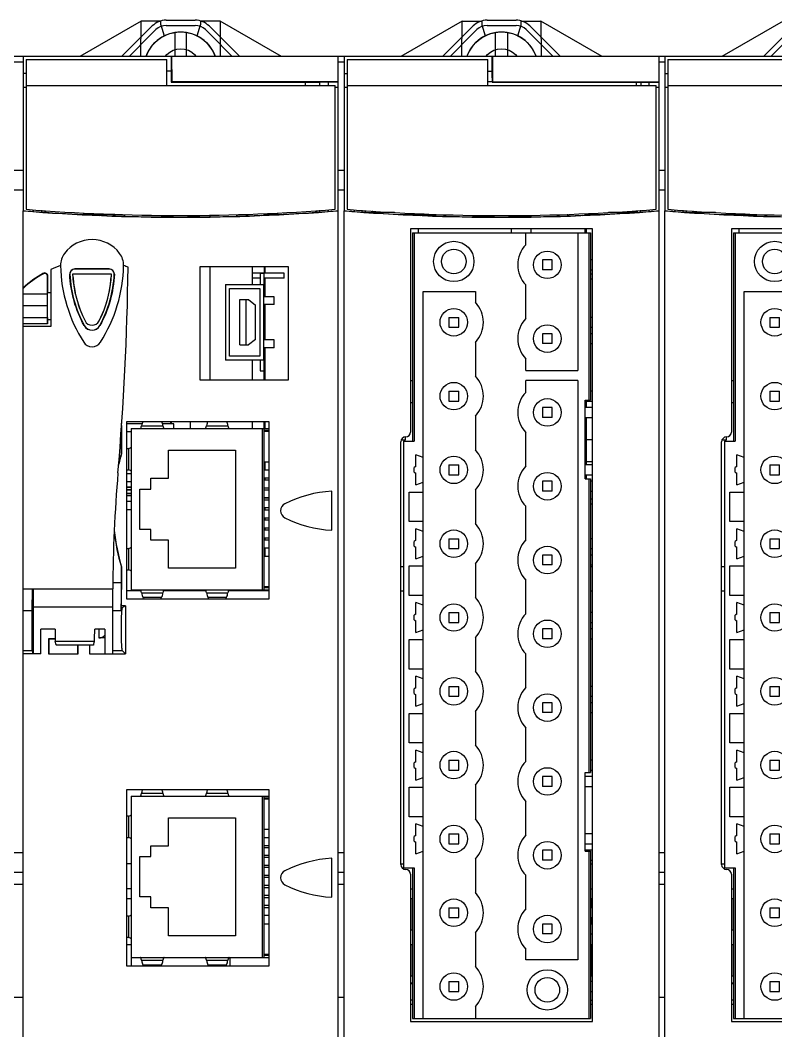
# Model space of a CAD drawing. Header units: inches. Extents: x -8 to 28.4, y -30 to 31.2.
# Drawn here: x 2.98 to 6.002, y 0.028 to 4.071 of the extents above; entities that cross this region are included whole.
import ezdxf

# ---------------------------------------------------------------- set-up
doc = ezdxf.new("R2010")
doc.units = ezdxf.units.IN
doc.header["$MEASUREMENT"] = 0
doc.set_wipeout_variables(frame=1)
doc.layers.add('PSYMS', color=7, linetype='Continuous')

# ---------------------------------------------------------------- blocks, each defined once
blk = doc.blocks.new('BMXXBP1200')
at = {"color": 7, "linetype": 'Continuous'}
for p, q in [((3.5898, 3.937), (3.7124, 4.0596)), ((3.5984, 3.9161), (3.7271, 4.0449)), ((3.768, 4.0827), (3.8839, 4.0827)), ((3.768, 4.0618), (3.8839, 4.0618)), ((3.9248, 4.0449), (4.0536, 3.9161)), ((3.9396, 4.0596), (4.0622, 3.937)), ((4.8732, 3.937), (4.9958, 4.0596)), ((4.8819, 3.9161), (5.0106, 4.0449)), ((5.0515, 4.0827), (5.1674, 4.0827)), ((5.0515, 4.0618), (5.1674, 4.0618)), ((5.2083, 4.0449), (5.337, 3.9161)), ((5.2231, 4.0596), (5.3457, 3.937)), ((6.1567, 3.937), (6.2793, 4.0596)), ((6.1653, 3.9161), (6.2941, 4.0449)), ((3.5898, 3.937), (2.7787, 3.937)), ((3.5984, 3.9161), (3.5898, 3.937)), ((4.0622, 3.937), (4.0536, 3.9161)), ((4.8732, 3.937), (4.0622, 3.937)), ((4.8819, 3.9161), (4.8732, 3.937)), ((5.3457, 3.937), (5.337, 3.9161)), ((6.1567, 3.937), (5.3457, 3.937)), ((6.1653, 3.9161), (6.1567, 3.937)), ((2.7701, 3.9161), (3.5984, 3.9161)), ((4.0536, 3.9161), (4.8819, 3.9161)), ((5.337, 3.9161), (6.1653, 3.9161)), ((1.1161, 3.4823), (18.6584, 3.4823)), ((2.878, 3.4035), (3.8465, 3.4035)), ((3.8465, 3.4035), (4.1614, 3.4035)), ((3.8465, 1.8669), (3.8465, 3.4035)), ((4.1614, 3.4035), (5.1299, 3.4035)), ((4.1614, 3.4035), (4.1614, 1.8669)), ((5.1299, 3.4035), (5.4449, 3.4035)), ((5.1299, 1.8669), (5.1299, 3.4035)), ((5.4449, 3.4035), (6.4134, 3.4035)), ((5.4449, 3.4035), (5.4449, 1.8669)), ((3.9441, 3.2125), (4.0819, 3.1755)), ((5.2276, 3.2125), (5.3654, 3.1755)), ((3.8995, 2.0852), (3.8995, 3.1782)), ((5.183, 2.0852), (5.183, 3.1782)), ((3.9645, 3.1488), (4.0432, 3.1488)), ((3.9645, 2.1146), (3.9645, 3.1488)), ((4.0432, 3.1488), (4.0432, 2.1146)), ((4.1082, 3.1413), (4.1082, 2.1221)), ((5.2479, 3.1488), (5.3267, 3.1488)), ((5.2479, 2.1146), (5.2479, 3.1488)), ((5.3267, 3.1488), (5.3267, 2.1146)), ((5.3916, 3.1413), (5.3916, 2.1221)), ((4.0432, 2.1146), (3.9645, 2.1146)), ((5.3267, 2.1146), (5.2479, 2.1146)), ((4.0819, 2.0879), (3.9441, 2.0509)), ((5.3654, 2.0879), (5.2276, 2.0509)), ((4.1614, 1.8669), (3.8465, 1.8669)), ((5.4449, 1.8669), (5.1299, 1.8669)), ((18.372, 0.752), (1.1949, 0.752)), ((18.678, 0.6732), (1.1161, 0.6732)), ((2.9913, 0.626), (3.3772, 0.626)), ((4.2748, 0.626), (4.6606, 0.626)), ((5.5583, 0.626), (5.9441, 0.626)), ((3.4165, 0.5866), (3.4165, 0.1772)), ((4.2354, 0.1772), (4.2354, 0.5866)), ((4.7, 0.5866), (4.7, 0.1772)), ((5.5189, 0.1772), (5.5189, 0.5866)), ((5.9835, 0.5866), (5.9835, 0.1772)), ((3.4126, 0.1732), (2.9559, 0.1732)), ((4.6961, 0.1732), (4.2394, 0.1732)), ((5.9795, 0.1732), (5.5228, 0.1732))]:
    blk.add_line(p, q, dxfattribs=at)
for centre, radius in [((3.826, 3.8898), 0.1457), ((5.1094, 3.8898), 0.1457), ((3.826, 3.8898), 0.0787), ((5.1094, 3.8898), 0.0787)]:
    blk.add_circle(centre, radius, dxfattribs=at)
for centre, radius, start, end in [((3.768, 4.0039), 0.0787, 90, 135), ((3.768, 4.0039), 0.0579, 90, 135), ((3.8839, 4.0039), 0.0787, 45, 90), ((3.8839, 4.0039), 0.0579, 45, 90), ((5.0515, 4.0039), 0.0787, 90, 135), ((5.0515, 4.0039), 0.0579, 90, 135), ((5.1674, 4.0039), 0.0787, 45, 90), ((5.1674, 4.0039), 0.0579, 45, 90), ((3.935, 3.1782), 0.0354, 75, 180), ((5.2184, 3.1782), 0.0354, 75, 180), ((4.0728, 3.1413), 0.0354, 0, 75), ((5.3562, 3.1413), 0.0354, 0, 75), ((4.0728, 2.1221), 0.0354, 285, 0), ((5.3562, 2.1221), 0.0354, 285, 0), ((3.935, 2.0852), 0.0354, 180, 285), ((5.2184, 2.0852), 0.0354, 180, 285), ((3.3772, 0.5866), 0.0394, 0, 90), ((4.2748, 0.5866), 0.0394, 90, 180), ((4.6606, 0.5866), 0.0394, 0, 90), ((5.5583, 0.5866), 0.0394, 90, 180), ((5.9441, 0.5866), 0.0394, 0, 90), ((3.4126, 0.1772), 0.00394, 270, 360), ((4.2394, 0.1772), 0.00394, 180, 270), ((4.6961, 0.1772), 0.00394, 270, 360), ((5.5228, 0.1772), 0.00394, 180, 270), ((5.9795, 0.1772), 0.00394, 270, 360)]:
    blk.add_arc(centre, radius, start, end, dxfattribs=at)
blk = doc.blocks.new('BMXP342020H')
at = {"color": 7, "linetype": 'Continuous'}
for p, q in [((0.5512, 4.0853), (0.4724, 4.0853)), ((0.5512, 4.0704), (0.5512, 4.0853)), ((0.7087, 4.0853), (0.7087, 4.0704)), ((0.7874, 4.0853), (0.7087, 4.0853)), ((0.5512, 4.0704), (0.5646, 4.0265)), ((0.6953, 4.0265), (0.7087, 4.0704))]:
    blk.add_line(p, q, dxfattribs=at)
blk.add_wipeout([(0, 3.9435), (1.2598, 3.9435), (1.2598, 0), (0, 0)])
for p, q in [((0.4724, 4.0853), (0.227, 3.9435)), ((0.4712, 3.9435), (0.4724, 4.0853)), ((0.7874, 4.0853), (0.7886, 3.9435)), ((1.0329, 3.9435), (0.7874, 4.0853)), ((0.6063, 4.0401), (0.6063, 3.9435)), ((0.6535, 3.9435), (0.6535, 4.0401)), ((0, 3.9435), (0, 3.327)), ((0.5925, 3.9435), (0, 3.9435)), ((0.0118, 3.9317), (0.0118, 3.3326)), ((0.0118, 3.9317), (0.5748, 3.9317)), ((0.5748, 3.8274), (0.5748, 3.9317)), ((0.5925, 3.9435), (0.5925, 3.8412)), ((0.5931, 3.9435), (0.594, 3.8426)), ((1.2598, 3.9435), (0.5931, 3.9435)), ((1.2598, 3.327), (1.2598, 3.9435)), ((0.5925, 3.8849), (0.5748, 3.8849)), ((0.0118, 3.8757), (0, 3.8757)), ((0.5925, 3.8412), (0.594, 3.8426)), ((0.5925, 3.8412), (1.187, 3.8412)), ((1.2598, 3.8426), (0.594, 3.8426)), ((1.1299, 3.8274), (1.1299, 3.8412)), ((1.187, 3.8274), (1.187, 3.8413)), ((1.2197, 3.8413), (1.187, 3.8413)), ((1.2197, 3.8415), (1.2198, 3.8274)), ((1.2598, 3.8415), (1.2197, 3.8415)), ((0.0118, 3.8274), (1.248, 3.8274)), ((1.248, 3.3326), (1.248, 3.8274)), ((0, 0), (0, 3.3265)), ((0.0397, 3.3238), (0.0402, 3.3243)), ((0.0402, 3.3243), (0.0402, 3.3308)), ((0.0728, 3.3287), (0.0728, 3.3218)), ((0.0864, 3.3278), (0.0864, 3.3209)), ((1.1735, 3.3278), (1.1735, 3.3209)), ((1.187, 3.3218), (1.187, 3.3287)), ((1.2197, 3.3308), (1.2197, 3.3243)), ((1.2197, 3.3243), (1.2201, 3.3238)), ((1.2598, 0), (1.2598, 3.3265)), ((0.3661, 3.3116), (0.2397, 3.3116)), ((0.2461, 3.3113), (0.2461, 3.3109)), ((0.2972, 3.3116), (0.2972, 3.3085)), ((0.3051, 3.3086), (0.3051, 3.3082)), ((0.3661, 3.3132), (0.3661, 3.3063)), ((0.3666, 3.3058), (0.3666, 3.3132)), ((0.405, 3.312), (0.405, 3.3046)), ((0.4055, 3.3051), (0.4055, 3.312)), ((0.6693, 3.3022), (0.6693, 3.3087)), ((0.748, 3.303), (0.748, 3.3087)), ((0.8543, 3.312), (0.8543, 3.3051)), ((0.8548, 3.3046), (0.8548, 3.312)), ((0.8932, 3.3132), (0.8932, 3.3058)), ((0.8932, 3.3058), (0.8937, 3.3063)), ((0.8937, 3.3063), (0.8937, 3.3132)), ((0.9547, 3.3086), (0.9547, 3.3082)), ((0.9646, 3.3086), (0.9646, 3.3155)), ((1.0201, 3.3116), (0.9646, 3.3116)), ((0.9685, 3.3088), (0.9685, 3.3116)), ((1.0138, 3.3113), (1.0138, 3.3109)), ((0.1102, 3.0917), (0.1102, 2.8636)), ((0.3533, 3.0735), (0.1978, 3.0735)), ((0.3445, 3.0931), (0.2067, 3.0931)), ((0.7067, 3.103), (0.7067, 2.6502)), ((1.061, 3.103), (0.7067, 3.103)), ((0.748, 2.6502), (0.748, 3.103)), ((0.9173, 3.0321), (0.9173, 3.103)), ((1.0433, 3.077), (0.9173, 3.077)), ((0.948, 3.0754), (0.948, 3.0321)), ((0.9646, 3.0754), (0.948, 3.0754)), ((0.9646, 3.103), (0.9646, 3.077)), ((0.9646, 2.9829), (0.9646, 3.0754)), ((0.9685, 3.077), (0.9685, 3.103)), ((1.0433, 3.0573), (1.0433, 3.077)), ((1.061, 2.6502), (1.061, 3.103)), ((0.0968, 2.9947), (0.0968, 3.066)), ((0.0984, 2.9987), (0.0984, 3.066)), ((0.948, 3.0573), (0.9173, 3.0573)), ((1.0433, 3.0573), (0.9646, 3.0573)), ((0.9685, 2.9829), (0.9685, 3.0573)), ((0, 2.9947), (0.0975, 2.9947)), ((0.0977, 2.9947), (0.0977, 2.998)), ((0.1102, 2.998), (0.0977, 2.998)), ((0.1102, 2.9987), (0.0984, 2.9987)), ((0.2076, 3.0004), (0.2077, 3)), ((0.3435, 3), (0.3436, 3.0004)), ((0.8091, 3.0321), (0.8091, 2.729)), ((0.8091, 3.0321), (0.9626, 3.0321)), ((0.8248, 2.7447), (0.8248, 3.0164)), ((0.8248, 3.0164), (0.9469, 3.0164)), ((0.9469, 3.0164), (0.9469, 2.7447)), ((0.9626, 2.729), (0.9626, 3.0321)), ((0.9646, 3.0156), (0.9626, 3.0156)), ((0.8661, 2.79), (0.8661, 2.9711)), ((0.8661, 2.9711), (0.9016, 2.9711)), ((0.8917, 2.79), (0.8917, 2.9711)), ((0.9016, 2.9711), (0.9291, 2.9496)), ((1.0039, 2.9829), (0.9626, 2.9829)), ((1.0039, 2.9514), (1.0039, 2.9829)), ((0, 2.9475), (0.0975, 2.9475)), ((0.0968, 2.9002), (0.0968, 2.9475)), ((0.0977, 2.9002), (0.0977, 2.9475)), ((0.9291, 2.8114), (0.9291, 2.9496)), ((1.0039, 2.9514), (0.9626, 2.9514)), ((0.9646, 2.9514), (0.9646, 2.8097)), ((0.9685, 2.8097), (0.9685, 2.9514)), ((0.097, 2.8746), (0, 2.8746)), ((0.1102, 2.8904), (0.0972, 2.8904)), ((0.1102, 2.8636), (0, 2.8636)), ((0.8661, 2.79), (0.9016, 2.79)), ((0.9291, 2.8114), (0.9016, 2.79)), ((1.0039, 2.8097), (0.9626, 2.8097)), ((1.0039, 2.7782), (1.0039, 2.8097)), ((1.0039, 2.7782), (0.9626, 2.7782)), ((0.9646, 2.6502), (0.9646, 2.7782)), ((0.9685, 2.6502), (0.9685, 2.7782)), ((0.9626, 2.729), (0.8091, 2.729)), ((0.9469, 2.7447), (0.8248, 2.7447)), ((0.9173, 2.6502), (0.9173, 2.729)), ((0.948, 2.729), (0.948, 2.6857)), ((0.9646, 2.7455), (0.9626, 2.7455)), ((0.948, 2.6857), (0.9646, 2.6857)), ((0.7067, 2.6502), (1.061, 2.6502)), ((0.393, 2.4678), (0.393, 2.3558)), ((0.3937, 2.3557), (0.3937, 2.4772)), ((0.4134, 2.4829), (0.4134, 1.7742)), ((0.9843, 2.4829), (0.4134, 2.4829)), ((0.4752, 2.4746), (0.4134, 2.4746)), ((0.6024, 2.4746), (0.5574, 2.4746)), ((0.5906, 2.4746), (0.5906, 2.4829)), ((0.5914, 2.4829), (0.5914, 2.4746)), ((0.6024, 2.455), (0.6024, 2.4746)), ((0.6693, 2.455), (0.6693, 2.4829)), ((0.9173, 2.455), (0.9173, 2.4829)), ((0.9646, 1.8101), (0.9646, 2.4829)), ((0.9685, 2.455), (0.9685, 2.4829)), ((0.9843, 1.7742), (0.9843, 2.4829)), ((0.4134, 2.4431), (0.4315, 2.4431)), ((0.4315, 2.455), (0.4315, 1.8101)), ((0.4315, 2.455), (0.9843, 2.455)), ((0.9571, 1.8101), (0.9571, 2.455)), ((0.9843, 2.4471), (0.9646, 2.4471)), ((0.9843, 2.4435), (0.9646, 2.4435)), ((0.9685, 2.4435), (0.9685, 2.4471)), ((0.393, 2.3558), (0.3937, 2.3557)), ((0.5811, 2.2565), (0.5811, 2.3687)), ((0.5811, 2.3687), (0.8488, 2.3687)), ((0.8488, 2.3687), (0.8488, 1.8963)), ((0.9843, 2.3215), (0.9646, 2.3215)), ((0.9685, 2.2884), (0.9685, 2.3215)), ((0.4315, 2.2746), (0.4134, 2.2746)), ((0.9843, 2.2884), (0.9646, 2.2884)), ((0.4134, 2.2431), (0.4315, 2.2431)), ((0.5102, 2.2132), (0.5102, 2.2565)), ((0.5102, 2.2565), (0.5811, 2.2565)), ((0.9843, 2.2569), (0.9646, 2.2569)), ((0.9843, 2.2489), (0.9646, 2.2489)), ((0.9685, 2.2489), (0.9685, 2.2569)), ((0.4134, 2.2211), (0.4315, 2.2211)), ((0.4315, 2.2207), (0.4134, 2.2207)), ((0.4134, 2.2109), (0.4315, 2.2109)), ((0.4315, 2.2093), (0.4134, 2.2093)), ((0.4134, 2.1975), (0.4315, 2.1975)), ((0.4134, 2.1959), (0.4315, 2.1959)), ((0.4315, 2.1861), (0.4134, 2.1861)), ((0.4315, 2.1857), (0.4134, 2.1857)), ((0.4669, 2.0518), (0.4669, 2.2132)), ((0.4669, 2.2132), (0.5102, 2.2132)), ((0.9843, 2.2174), (0.9646, 2.2174)), ((0.9843, 2.2093), (0.9646, 2.2093)), ((1.2343, 2.0489), (1.2343, 2.2044)), ((0.4315, 2.1636), (0.4134, 2.1636)), ((0.9843, 2.1778), (0.9646, 2.1778)), ((0.9843, 2.177), (0.9646, 2.177)), ((0.9843, 2.1691), (0.9646, 2.1691)), ((0.9685, 2.177), (0.9685, 2.1778)), ((0.4134, 2.1321), (0.4315, 2.1321)), ((0.9843, 2.1376), (0.9646, 2.1376)), ((0.9843, 2.129), (0.9646, 2.129)), ((0.9685, 2.129), (0.9685, 2.1376)), ((0.9843, 2.0975), (0.9646, 2.0975)), ((0.9843, 2.0888), (0.9646, 2.0888)), ((0.9685, 2.0888), (0.9685, 2.0975)), ((0.5102, 2.0518), (0.4669, 2.0518)), ((0.5102, 2.0085), (0.5102, 2.0518)), ((0.9843, 2.0573), (0.9646, 2.0573)), ((0.9843, 2.0487), (0.9646, 2.0487)), ((0.9685, 2.0487), (0.9685, 2.0573)), ((0.5811, 2.0085), (0.5102, 2.0085)), ((0.5811, 1.8963), (0.5811, 2.0085)), ((0.9843, 2.0172), (0.9646, 2.0172)), ((0.9843, 2.0085), (0.9646, 2.0085)), ((0.9685, 2.0085), (0.9685, 2.0172)), ((0.9843, 1.977), (0.9646, 1.977)), ((0.9843, 1.9435), (0.9646, 1.9435)), ((0.9685, 1.9435), (0.9685, 1.977)), ((0.393, 1.9014), (0.3937, 1.9015)), ((0.393, 1.9014), (0.393, 1.8386)), ((0.3937, 1.7467), (0.3937, 1.9015)), ((0.8488, 1.8963), (0.5811, 1.8963)), ((0.393, 1.8386), (0.3587, 1.8386)), ((0.393, 1.8386), (0.3913, 1.7272)), ((0.9843, 1.8215), (0.9646, 1.8215)), ((0, 1.8146), (0.0394, 1.8146)), ((0.0364, 1.8146), (0.035, 1.7272)), ((0.0367, 1.8146), (0.0367, 1.6866)), ((0.0394, 1.8146), (0.0394, 1.5538)), ((0.3583, 1.5538), (0.3583, 1.8146)), ((0.4718, 1.8057), (0.4134, 1.8057)), ((0.4315, 1.8101), (0.9843, 1.8101)), ((0.7316, 1.8057), (0.5609, 1.8057)), ((0.9843, 1.8057), (0.8208, 1.8057)), ((0.9843, 1.8179), (0.9646, 1.8179)), ((0.3917, 1.7388), (0.3937, 1.7467)), ((0.4094, 1.7467), (0.3937, 1.7467)), ((0.4094, 1.7467), (0.3973, 1.7388)), ((0.4094, 1.7467), (0.4094, 1.5538)), ((0.4134, 1.7742), (0.9843, 1.7742)), ((0.0394, 1.6866), (0.0352, 1.6866)), ((0.0394, 1.6177), (0.0352, 1.6177)), ((0.0367, 1.6177), (0.0367, 1.5578)), ((0.0709, 1.5538), (0.0709, 1.6522)), ((0.1274, 1.6522), (0.0709, 1.6522)), ((0.3268, 1.6522), (0.286, 1.6522)), ((0.3031, 1.6522), (0.3031, 1.6178)), ((0.3268, 1.6177), (0.3031, 1.6177)), ((0.3268, 1.6522), (0.3268, 1.5538)), ((0.1013, 1.6139), (0.1024, 1.6128)), ((0.1013, 1.6139), (0.1013, 1.5538)), ((0.1278, 1.6139), (0.1013, 1.6139)), ((0.1024, 1.6128), (0.1024, 1.5538)), ((0.1278, 1.6128), (0.1024, 1.6128)), ((0.132, 1.5902), (0.128, 1.6033)), ((0.2853, 1.6033), (0.128, 1.6033)), ((0.1319, 1.5902), (0.1325, 1.5892)), ((0.2809, 1.5892), (0.1325, 1.5892)), ((0.2185, 1.5538), (0.2185, 1.5892)), ((0.2196, 1.5538), (0.2196, 1.5892)), ((0.2657, 1.5892), (0.2657, 1.5538)), ((0.2814, 1.5902), (0.2809, 1.5892)), ((0.2814, 1.5902), (0.2853, 1.6033)), ((0.0709, 1.5538), (0, 1.5538)), ((0.0354, 1.5657), (0.0367, 1.5578)), ((0.0367, 1.5578), (0.0394, 1.5578)), ((0.1013, 1.5538), (0.2196, 1.5538)), ((0.2657, 1.5538), (0.3583, 1.5538)), ((0.3583, 1.5538), (0.4094, 1.5538)), ((0.3973, 1.5657), (0.4094, 1.5538)), ((0.9843, 1.0105), (0.4134, 1.0105)), ((0.4134, 1.0105), (0.4134, 0.3057)), ((0.4315, 0.9845), (0.9843, 0.9845)), ((0.4315, 0.9845), (0.4315, 0.3396)), ((0.9571, 0.3396), (0.9571, 0.9845)), ((0.9646, 0.3396), (0.9646, 0.9845)), ((0.9843, 0.9766), (0.9646, 0.9766)), ((0.9843, 0.9731), (0.9646, 0.9731)), ((0.9843, 0.3057), (0.9843, 1.0105)), ((0.5811, 0.8983), (0.8488, 0.8983)), ((0.5811, 0.7861), (0.5811, 0.8983)), ((0.8488, 0.8983), (0.8488, 0.4258)), ((0.9843, 0.851), (0.9646, 0.851)), ((0.9843, 0.8179), (0.9646, 0.8179)), ((0.5102, 0.7861), (0.5811, 0.7861)), ((0.5102, 0.7427), (0.5102, 0.7861)), ((0.9843, 0.7864), (0.9646, 0.7864)), ((0.9843, 0.7784), (0.9646, 0.7784)), ((0.4669, 0.7427), (0.5102, 0.7427)), ((0.4669, 0.5813), (0.4669, 0.7427)), ((0.9843, 0.7469), (0.9646, 0.7469)), ((0.9843, 0.7388), (0.9646, 0.7388)), ((1.2343, 0.5803), (1.2343, 0.7359)), ((0.4315, 0.7132), (0.4134, 0.7132)), ((0.9843, 0.7073), (0.9646, 0.7073)), ((0.9843, 0.6987), (0.9646, 0.6987)), ((0.9843, 0.6672), (0.9646, 0.6672)), ((0.9843, 0.6585), (0.9646, 0.6585)), ((0.4315, 0.614), (0.4134, 0.614)), ((0.9843, 0.627), (0.9646, 0.627)), ((0.9843, 0.6183), (0.9646, 0.6183)), ((0.4315, 0.5735), (0.4134, 0.5735)), ((0.5102, 0.5813), (0.4669, 0.5813)), ((0.5102, 0.538), (0.5102, 0.5813)), ((0.9843, 0.5868), (0.9646, 0.5868)), ((0.9843, 0.5782), (0.9646, 0.5782)), ((0.5811, 0.538), (0.5102, 0.538)), ((0.5811, 0.4258), (0.5811, 0.538)), ((0.9843, 0.5467), (0.9646, 0.5467)), ((0.9843, 0.538), (0.9646, 0.538)), ((0.9843, 0.5065), (0.9646, 0.5065)), ((0.9843, 0.4731), (0.9646, 0.4731)), ((0.8488, 0.4258), (0.5811, 0.4258)), ((0.4315, 0.3904), (0.4134, 0.3904)), ((0.4315, 0.3396), (0.9843, 0.3396)), ((0.4331, 0.3057), (0.4331, 0.3396)), ((0.8268, 0.3396), (0.8268, 0.3057)), ((0.9843, 0.351), (0.9646, 0.351)), ((0.9843, 0.3475), (0.9646, 0.3475)), ((0.4134, 0.3057), (0.9843, 0.3057))]:
    blk.add_line(p, q, dxfattribs=at)
at = {"color": 9, "linetype": 'Continuous'}
for p, q in [((0.0818, 3.075), (0.081, 3.0764)), ((0.2067, 3.0939), (0.2067, 3.0931)), ((0.3445, 3.0931), (0.3445, 3.0939)), ((0.0984, 3.066), (0.0968, 3.066)), ((0.187, 3.0726), (0.1864, 3.0726)), ((0.3648, 3.0726), (0.3642, 3.0726)), ((0, 2.9002), (0.0968, 2.9002)), ((0.2442, 2.8672), (0.2445, 2.8674)), ((0.307, 2.8672), (0.3066, 2.8674)), ((0.4736, 2.4665), (0.5591, 2.4665)), ((0.7334, 2.4665), (0.819, 2.4665)), ((0.4208, 2.3754), (0.4208, 2.2896)), ((0.4208, 1.9754), (0.4208, 1.8896)), ((0.0394, 1.8146), (0.3583, 1.8146)), ((0.4736, 1.7986), (0.5591, 1.7986)), ((0.4788, 1.7803), (0.5539, 1.7803)), ((0.7334, 1.7986), (0.819, 1.7986)), ((0.7387, 1.7803), (0.8137, 1.7803)), ((0.0394, 1.7424), (0.3583, 1.7424)), ((0.3917, 1.7388), (0.3973, 1.7388)), ((0, 1.7272), (0.035, 1.7272)), ((0.3583, 1.7272), (0.3913, 1.7272)), ((0.132, 1.5902), (0.2814, 1.5902)), ((0.0354, 1.5657), (0, 1.5657)), ((0.3973, 1.5657), (0.3583, 1.5657)), ((0.4736, 0.996), (0.5591, 0.996)), ((0.7334, 0.996), (0.819, 0.996)), ((0.4208, 0.905), (0.4208, 0.8191)), ((0.4208, 0.505), (0.4208, 0.4191)), ((0.4736, 0.3281), (0.5591, 0.3281)), ((0.7334, 0.3281), (0.819, 0.3281)), ((0.4788, 0.3098), (0.5539, 0.3098)), ((0.7387, 0.3098), (0.8137, 0.3098))]:
    blk.add_line(p, q, dxfattribs=at)
at = {"color": 7, "linetype": 'Continuous'}
for points in [[(0.2076, 3.0004), (0.2077, 3.0002), (0.2077, 3)], [(0.3435, 3), (0.3435, 3.0002), (0.3435, 3.0004)]]:
    blk.add_lwpolyline(points, dxfattribs=at)
for centre, radius, start, end in [((0.6299, 3.8943), 0.1476, 19.5103, 160.4897), ((-0.0008, 7.5671), 3.7457, 270.0126, 270.1933), ((1.2607, 7.5659), 3.7445, 269.8067, 269.9874), ((0.6302, 11.0609), 7.7595, 265.3417, 265.63593), ((0.6299, 11.0577), 7.7569, 265.34198, 274.65802), ((0.6299, 10.9849), 7.6772, 265.38196, 274.61804), ((0.6299, 11.0577), 7.7559, 265.63921, 267.16321), ((0.6299, 11.0577), 7.7559, 272.83679, 274.36079), ((0.6297, 11.0609), 7.7595, 274.36404, 274.65827), ((0.6299, 11.0577), 7.7563, 267.16325, 267.59995), ((0.6299, 11.0577), 7.7559, 267.59992, 268.05098), ((0.6299, 11.0576), 7.7563, 268.05452, 268.33864), ((0.6299, 11.0577), 7.7559, 268.34197, 271.65803), ((0.6299, 11.0576), 7.7563, 271.66136, 271.94548), ((0.6299, 11.0577), 7.7559, 271.94901, 272.40008), ((0.6299, 11.0577), 7.7563, 272.40005, 272.83675), ((0.2756, 3.0735), 0.1378, 36.8699, 143.1301), ((0.2283, 3.1089), 0.0787, 143.1301, 181.046), ((0.3228, 3.1089), 0.0787, 358.954, 36.8699), ((0.2681, 2.73), 0.3937, 118.366, 132.91), ((0.2681, 2.73), 0.3921, 118.366, 133.1344), ((0.0866, 3.066), 0.0118, 0, 118.366), ((0.0866, 3.066), 0.0102, 0, 118.366), ((0.2756, 2.7344), 0.3937, 108.6609, 114.8346), ((0.7401, 3.1182), 0.5906, 181.046, 212.5066), ((0.2068, 3.0735), 0.0204, 90.3323, 180.1184), ((0.2068, 3.0735), 0.0204, 180.0943, 182.5901), ((0.2067, 3.0735), 0.0197, 90, 182.5137), ((0.6696, 3.0981), 0.4724, 182.9935, 206.6673), ((0.2754, -9.9833), 13.0774, 89.99896, 90.30082), ((0.2766, -9.6961), 12.7902, 89.69579, 90.00443), ((-0.1184, 3.0981), 0.4724, 333.3327, 357.0065), ((-0.1889, 3.1182), 0.5906, 327.4996, 358.954), ((0.3444, 3.0735), 0.0204, 359.8833, 89.666), ((0.3445, 3.0735), 0.0197, 357.4863, 90), ((0.3443, 3.0735), 0.0204, 357.4099, 359.9057), ((-11.3898, 3.2742), 11.811, 355.16317, 359.15817), ((0.2756, 2.7344), 0.3937, 68.4839, 71.3391), ((0.6551, 3.0931), 0.4685, 182.5137, 208.8033), ((0.2103, 3.0616), 0.0118, 175.3675, 184.0642), ((0.6508, 3.0931), 0.4534, 184.0898, 192.9289), ((0.65, 3.0925), 0.4518, 184.1144, 191.7678), ((-0.1039, 3.0931), 0.4685, 331.1967, 357.4863), ((-0.0991, 3.0926), 0.4521, 348.2343, 355.8832), ((-0.0996, 3.0931), 0.4534, 355.2143, 355.9102), ((0.3408, 3.0616), 0.0118, 355.9358, 4.6288), ((-0.0996, 3.0931), 0.4534, 332.8285, 349.4326), ((0.6508, 3.0931), 0.4534, 198.1872, 200.368), ((0.2756, 2.9002), 0.0315, 206.6673, 333.3327), ((0.2756, 2.8845), 0.0359, 208.8593, 269.9853), ((0.2756, 2.8845), 0.0354, 208.8033, 331.1967), ((0.2756, 2.8845), 0.0359, 270.0147, 331.1407), ((0.2756, 2.8214), 0.0393, 211.4837, 328.6078), ((1.1476, 2.1286), 0.7874, 163.2358, 167.0188), ((1.1476, 2.1286), 0.7881, 163.2432, 166.7293), ((6.2637, 1.7804), 5.9055, 175.16317, 179.66861), ((1.2589, 1.7326), 0.4724, 92.9935, 116.6673), ((1.061, 2.1266), 0.0315, 116.6673, 243.3327), ((1.2589, 2.5206), 0.4724, 243.3327, 267.0065), ((1.1476, 2.1286), 0.7881, 186.2059, 196.7568), ((1.1476, 2.1286), 0.7874, 185.9468, 196.7642), ((9.4361, 1.6522), 9.4014, 179.78821, 180.21153), ((1.2589, 0.2641), 0.4724, 92.9935, 116.6673), ((1.061, 0.6581), 0.0315, 116.6673, 243.3327), ((1.2589, 1.0521), 0.4724, 243.3327, 267.0065)]:
    blk.add_arc(centre, radius, start, end, dxfattribs=at)
for centre, major_axis, ratio, start_param, end_param in [((0.0734, 3.3018), (0, 3.8583), 0.008727, 1.563273, 1.565088), ((1.1864, 3.3018), (0, 3.8583), 0.008727, -1.565088, -1.563273), ((0.0975, 2.9711), (0, 0.0236), 0.008727, -3.141593, 0), ((0.097, 2.9002), (0, 0.0256), 0.008727, -4.712389, -1.570796), ((0.4685, 2.4849), (0, 0.0299), 0.214286, -3.141593, -2.2338), ((0.4833, 2.4308), (0, 0.0579), 0.214286, 0.444074, 0.907793), ((0.5493, 2.4308), (0, 0.0579), 0.214286, -0.907793, -0.443638), ((0.5642, 2.4849), (0, 0.0299), 0.214286, -4.049385, -3.141593), ((0.7283, 2.4849), (0, 0.0299), 0.214286, -3.141593, -2.2338), ((0.7432, 2.4308), (0, 0.0579), 0.214286, 0.444074, 0.907793), ((0.8092, 2.4308), (0, 0.0579), 0.214286, -0.907793, -0.443638), ((0.824, 2.4849), (0, 0.0299), 0.214286, -4.049385, -3.141593), ((0.458, 2.3659), (0.0579, 0), 0.214286, 2.268745, 2.451053), ((0.4016, 2.3803), (0.0299, 0), 0.214286, -0.872847, 0), ((0.458, 2.2991), (0.0579, 0), 0.214286, -2.451721, -2.268745), ((0.4016, 2.2847), (0.0299, 0), 0.214286, 0, 0.872847), ((0.458, 1.9659), (0.0579, 0), 0.214286, 2.268745, 2.451053), ((0.4016, 1.9803), (0.0299, 0), 0.214286, -0.872847, 0), ((0.458, 1.8991), (0.0579, 0), 0.214286, -2.451721, -2.268745), ((0.4016, 1.8847), (0.0299, 0), 0.214286, 0, 0.872847), ((0.4685, 1.7802), (0, 0.0299), 0.214286, -0.907793, 0), ((0.4833, 1.8342), (0, 0.0579), 0.214286, -4.049385, -3.514568), ((0.4982, 2.0115), (0, 0.2483), 0.214286, -3.514568, -3.439743), ((0.5345, 2.0115), (0, 0.2483), 0.214286, -2.843453, -2.768617), ((0.5493, 1.8342), (0, 0.0579), 0.214286, -2.768617, -2.2338), ((0.5642, 1.7802), (0, 0.0299), 0.214286, 0, 0.907793), ((0.7283, 1.7802), (0, 0.0299), 0.214286, -0.907793, 0), ((0.7432, 1.8342), (0, 0.0579), 0.214286, -4.049385, -3.514568), ((0.758, 2.0115), (0, 0.2483), 0.214286, -3.514568, -3.439743), ((0.7943, 2.0115), (0, 0.2483), 0.214286, -2.843453, -2.768617), ((0.8092, 1.8342), (0, 0.0579), 0.214286, -2.768617, -2.2338), ((0.824, 1.7802), (0, 0.0299), 0.214286, 0, 0.907793), ((0.3917, 1.6522), (0, 0.0866), 0.008727, 0.034247, 0.523599), ((0.1325, 1.6522), (0, 0.0984), 0.052408, -4.712389, -4.192424), ((0.2809, 1.6522), (0, 0.0984), 0.052408, -2.090762, -1.570796), ((0.3022, 1.6522), (0, 0.0344), 1, -3.113017, -2.344117), ((0.4685, 1.0144), (0, 0.0299), 0.214286, -3.141593, -2.2338), ((0.4833, 0.9604), (0, 0.0579), 0.214286, 0.520944, 0.907793), ((0.5493, 0.9604), (0, 0.0579), 0.214286, -0.907793, -0.520073), ((0.5642, 1.0144), (0, 0.0299), 0.214286, -4.049385, -3.141593), ((0.7283, 1.0144), (0, 0.0299), 0.214286, -3.141593, -2.2338), ((0.7432, 0.9604), (0, 0.0579), 0.214286, 0.520944, 0.907793), ((0.8092, 0.9604), (0, 0.0579), 0.214286, -0.907793, -0.520073), ((0.824, 1.0144), (0, 0.0299), 0.214286, -4.049385, -3.141593), ((0.458, 0.8955), (0.0579, 0), 0.214286, 2.268745, 2.451053), ((0.4016, 0.9099), (0.0299, 0), 0.214286, -0.872847, 0), ((0.458, 0.8286), (0.0579, 0), 0.214286, -2.451721, -2.268745), ((0.4016, 0.8142), (0.0299, 0), 0.214286, 0, 0.872847), ((0.458, 0.4955), (0.0579, 0), 0.214286, 2.268745, 2.451053), ((0.4016, 0.5099), (0.0299, 0), 0.214286, -0.872847, 0), ((0.458, 0.4286), (0.0579, 0), 0.214286, -2.451721, -2.268745), ((0.4016, 0.4142), (0.0299, 0), 0.214286, 0, 0.872847), ((0.4685, 0.3097), (0, 0.0299), 0.214286, -0.907793, 0), ((0.4833, 0.3637), (0, 0.0579), 0.214286, -4.049385, -3.514568), ((0.5493, 0.3637), (0, 0.0579), 0.214286, -2.768617, -2.2338), ((0.5642, 0.3097), (0, 0.0299), 0.214286, 0, 0.907793), ((0.7283, 0.3097), (0, 0.0299), 0.214286, -0.907793, 0), ((0.7432, 0.3637), (0, 0.0579), 0.214286, -4.049385, -3.514568), ((0.8092, 0.3637), (0, 0.0579), 0.214286, -2.768617, -2.2338), ((0.824, 0.3097), (0, 0.0299), 0.214286, 0, 0.907793), ((0.4982, 0.541), (0, 0.2483), 0.214286, -3.514568, -3.466484), ((0.5345, 0.541), (0, 0.2483), 0.214286, -2.816704, -2.768617), ((0.758, 0.541), (0, 0.2483), 0.214286, -3.514568, -3.466484), ((0.7943, 0.541), (0, 0.2483), 0.214286, -2.816704, -2.768617)]:
    blk.add_ellipse(centre, major_axis=major_axis, ratio=ratio, start_param=start_param, end_param=end_param, dxfattribs=at)
for points, knots in [([(0.2442, 2.8672), (0.2269, 2.8985), (0.1995, 2.9654), (0.188, 3.0368), (0.1864, 3.0726)], [0, 0, 0, 0, 0.500051, 1, 1, 1, 1]), ([(0.3648, 3.0726), (0.3632, 3.0368), (0.3517, 2.9654), (0.3243, 2.8985), (0.307, 2.8672)], [0, 0, 0, 0, 0.499949, 1, 1, 1, 1]), ([(0.3973, 1.5657), (0.397, 1.5659), (0.3967, 1.5667), (0.3963, 1.5683), (0.3959, 1.5707), (0.3955, 1.5738), (0.3952, 1.5776), (0.3947, 1.584), (0.3941, 1.5934), (0.3936, 1.6064), (0.3932, 1.6209), (0.393, 1.6366), (0.3929, 1.6529), (0.393, 1.6692), (0.3932, 1.6848), (0.3936, 1.6993), (0.3942, 1.712), (0.3947, 1.7213), (0.3952, 1.7276), (0.3956, 1.7312), (0.396, 1.7342), (0.3964, 1.7364), (0.3968, 1.7379), (0.3971, 1.7386), (0.3973, 1.7388)], [0, 0, 0, 0, 0.00527, 0.014698, 0.028417, 0.046398, 0.068483, 0.094483, 0.15728, 0.232524, 0.317489, 0.409093, 0.503995, 0.598742, 0.689886, 0.774103, 0.848339, 0.909906, 0.93522, 0.956584, 0.973815, 0.986764, 0.995423, 1, 1, 1, 1]), ([(0.035, 1.7272), (0.035, 1.7246), (0.0348, 1.7112), (0.0348, 1.6978), (0.0347, 1.6869)], [0, 0, 0, 0, 0.193192, 1, 1, 1, 1]), ([(0.0352, 1.6857), (0.0352, 1.6835), (0.0351, 1.6724), (0.035, 1.6612), (0.035, 1.6522)], [0, 0, 0, 0, 0.196733, 1, 1, 1, 1]), ([(0.0354, 1.6935), (0.0354, 1.6935), (0.0354, 1.6933), (0.0353, 1.693), (0.0353, 1.6923), (0.0353, 1.6915), (0.0353, 1.6904), (0.0352, 1.6884), (0.0352, 1.6869), (0.0352, 1.6857)], [0, 0, 0, 0, 0.016539, 0.064959, 0.145074, 0.25652, 0.398789, 0.570877, 1, 1, 1, 1]), ([(0.0356, 1.6869), (0.0356, 1.6878), (0.0356, 1.6892), (0.0355, 1.6908), (0.0355, 1.6918), (0.0355, 1.6925), (0.0355, 1.6931), (0.0354, 1.6933), (0.0354, 1.6935), (0.0354, 1.6935)], [0, 0, 0, 0, 0.430105, 0.602119, 0.744067, 0.85517, 0.935043, 0.98336, 1, 1, 1, 1]), ([(0.0347, 1.6175), (0.0347, 1.6107), (0.0348, 1.601), (0.0349, 1.5888), (0.035, 1.5814), (0.0351, 1.5753), (0.0351, 1.5707), (0.0353, 1.5677), (0.0353, 1.5662), (0.0354, 1.5657)], [0, 0, 0, 0, 0.393206, 0.561096, 0.705449, 0.823472, 0.91296, 0.972155, 1, 1, 1, 1]), ([(0.035, 1.6522), (0.035, 1.649), (0.0351, 1.6378), (0.0351, 1.6266), (0.0352, 1.6186)], [0, 0, 0, 0, 0.288824, 1, 1, 1, 1]), ([(0.0352, 1.6186), (0.0352, 1.6175), (0.0352, 1.616), (0.0353, 1.614), (0.0353, 1.6129), (0.0353, 1.6121), (0.0353, 1.6114), (0.0354, 1.6111), (0.0354, 1.6109), (0.0354, 1.6109)], [0, 0, 0, 0, 0.429123, 0.601211, 0.74348, 0.854926, 0.935041, 0.983461, 1, 1, 1, 1])]:
    blk.add_open_spline(points, degree=3, knots=knots, dxfattribs=at)
blk = doc.blocks.new('BMXDAI1604')
at = {"color": 7, "linetype": 'Continuous'}
for p, q in [((0.4724, 4.0787), (0.5512, 4.0787)), ((0.5512, 4.0787), (0.5512, 4.0638)), ((0.5512, 4.0638), (0.5646, 4.02)), ((0.6953, 4.02), (0.7087, 4.0638)), ((0.7087, 4.0638), (0.7087, 4.0787)), ((0.7087, 4.0787), (0.7874, 4.0787))]:
    blk.add_line(p, q, dxfattribs=at)
blk.add_wipeout([(0, 3.937), (1.2598, 3.937), (1.2598, 0), (0, 0)])
for p, q in [((0.4724, 4.0787), (0.227, 3.937)), ((0.4712, 3.937), (0.4724, 4.0787)), ((0.7874, 4.0787), (0.7886, 3.937)), ((1.0329, 3.937), (0.7874, 4.0787)), ((0.6063, 3.937), (0.6063, 4.0335)), ((0.6535, 4.0335), (0.6535, 3.937)), ((0, 3.937), (0, 3.3204)), ((0.5925, 3.937), (0, 3.937)), ((0.0118, 3.9252), (0.0118, 3.3261)), ((0.0118, 3.9252), (0.5748, 3.9252)), ((0.5748, 3.8209), (0.5748, 3.9252)), ((0.5925, 3.8692), (0.5925, 3.937)), ((0.5931, 3.937), (0.594, 3.8361)), ((1.2598, 3.937), (0.5931, 3.937)), ((1.2598, 3.3204), (1.2598, 3.937)), ((0, 3.8692), (0.0118, 3.8692)), ((0.5748, 3.8783), (0.5925, 3.8783)), ((0.5927, 3.8527), (0.5925, 3.8692)), ((0.5927, 3.8527), (0.5927, 3.8348)), ((0, 3.815), (0.0118, 3.815)), ((0.0118, 3.8209), (1.248, 3.8209)), ((0.5748, 3.8374), (0.5927, 3.8374)), ((0.594, 3.8361), (0.5927, 3.8348)), ((0.5927, 3.8348), (1.2185, 3.8348)), ((0.594, 3.8361), (1.2598, 3.8361)), ((1.1685, 3.8348), (1.1685, 3.8209)), ((1.187, 3.8348), (1.187, 3.8209)), ((1.2185, 3.8349), (1.2185, 3.8209)), ((1.2185, 3.8349), (1.2598, 3.8349)), ((1.248, 3.3261), (1.248, 3.8209)), ((1.248, 3.815), (1.2598, 3.815)), ((0, 0), (0, 3.3199)), ((0.0413, 3.3172), (0.0413, 3.3242)), ((0.0728, 3.3153), (0.0728, 3.3222)), ((0.0864, 3.3144), (0.0864, 3.3213)), ((0.1134, 3.3138), (0.1134, 3.3195)), ((1.1685, 3.321), (1.1685, 3.314)), ((1.1735, 3.3144), (1.1735, 3.3213)), ((1.187, 3.3153), (1.187, 3.3222)), ((1.2185, 3.3242), (1.2185, 3.3178)), ((1.2598, 0), (1.2598, 3.3199)), ((0.2021, 3.3138), (0.1134, 3.3138)), ((0.2261, 3.3056), (0.226, 3.3058)), ((0.2361, 3.3051), (0.3661, 3.3051)), ((0.2972, 3.3023), (0.2972, 3.3051)), ((0.3055, 3.3021), (0.3054, 3.3019)), ((0.3661, 3.2998), (0.3661, 3.3067)), ((0.3661, 3.2998), (0.3666, 3.2993)), ((0.3666, 3.2993), (0.3666, 3.3067)), ((0.405, 3.3054), (0.405, 3.2981)), ((0.4055, 3.2985), (0.405, 3.2981)), ((0.4055, 3.3054), (0.4055, 3.2985)), ((0.6693, 3.2956), (0.6693, 3.3022)), ((0.748, 3.2965), (0.748, 3.3022)), ((0.8543, 3.2985), (0.8543, 3.3054)), ((0.8543, 3.2985), (0.8548, 3.2981)), ((0.8548, 3.2981), (0.8548, 3.3054)), ((0.8932, 3.3067), (0.8932, 3.2993)), ((0.8937, 3.2998), (0.8932, 3.2993)), ((0.8937, 3.3067), (0.8937, 3.2998)), ((0.9545, 3.3019), (0.9543, 3.3021)), ((0.9646, 3.3023), (0.9646, 3.309)), ((0.9646, 3.3051), (1.0201, 3.3051)), ((0.9685, 3.3051), (0.9685, 3.3025)), ((1.0142, 3.3048), (1.014, 3.3046)), ((1.1651, 3.3138), (1.0577, 3.3138)), ((0.2657, 3.248), (0.2657, 2.435)), ((0.9941, 3.248), (0.2657, 3.248)), ((0.2972, 3.2323), (0.2972, 3.248)), ((0.6693, 3.2323), (0.6693, 3.248)), ((0.748, 3.2323), (0.748, 3.248)), ((0.9646, 3.2323), (0.9646, 3.248)), ((0.9685, 3.248), (0.9685, 3.2323)), ((0.9941, 0.0768), (0.9941, 3.248)), ((0.2736, 3.2323), (0.2736, 2.3986)), ((0.2736, 3.2323), (0.9862, 3.2323)), ((0.2809, 3.2323), (0.2809, 2.3986)), ((0.7264, 3.1842), (0.7264, 3.2323)), ((0.935, 3.2323), (0.935, 2.6807)), ((0.9789, 3.2323), (0.9789, 2.563)), ((0.9862, 3.2323), (0.9862, 2.563)), ((0.7933, 3.1236), (0.7933, 3.0843)), ((0.8327, 3.1236), (0.7933, 3.1236)), ((0.8327, 3.0843), (0.8327, 3.1236)), ((0.9941, 3.1236), (0.9862, 3.1236)), ((0.8327, 3.0843), (0.7933, 3.0843)), ((0.9862, 3.0843), (0.9941, 3.0843)), ((0.9941, 3.0665), (0.9862, 3.0665)), ((0.9941, 3.0469), (0.9862, 3.0469)), ((0.3169, 0.0882), (0.3169, 2.9972)), ((0.3169, 2.9972), (0.5256, 2.9972)), ((0.5256, 2.9972), (0.5256, 2.9543)), ((0.7264, 2.889), (0.7264, 3.0236)), ((0.4193, 2.8937), (0.4193, 2.8543)), ((0.4193, 2.8937), (0.4587, 2.8937)), ((0.4587, 2.8543), (0.4587, 2.8937)), ((0.9941, 2.8937), (0.9862, 2.8937)), ((0.4193, 2.8543), (0.4587, 2.8543)), ((0.9862, 2.8543), (0.9941, 2.8543)), ((0.5256, 2.7937), (0.5256, 2.659)), ((0.7933, 2.8283), (0.7933, 2.789)), ((0.8327, 2.8283), (0.7933, 2.8283)), ((0.8327, 2.789), (0.8327, 2.8283)), ((0.9941, 2.8283), (0.9862, 2.8283)), ((0.8327, 2.789), (0.7933, 2.789)), ((0.9862, 2.789), (0.9941, 2.789)), ((0.7264, 2.6807), (0.7264, 2.7284)), ((0.7264, 2.6807), (0.935, 2.6807)), ((0.2736, 2.6398), (0.2657, 2.6398)), ((0.7264, 2.5937), (0.7264, 2.6413)), ((0.935, 2.6413), (0.7264, 2.6413)), ((0.935, 2.6413), (0.935, 0.3232)), ((0.4193, 2.5984), (0.4193, 2.5591)), ((0.4193, 2.5984), (0.4587, 2.5984)), ((0.4587, 2.5591), (0.4587, 2.5984)), ((0.9941, 2.5984), (0.9862, 2.5984)), ((0.2657, 2.5531), (0.2736, 2.5531)), ((0.4193, 2.5591), (0.4587, 2.5591)), ((0.9646, 2.248), (0.9646, 2.563)), ((0.9646, 2.563), (0.9862, 2.563)), ((0.9646, 2.5591), (0.9941, 2.5591)), ((0.9685, 2.5591), (0.9685, 2.5331)), ((0.7933, 2.5331), (0.7933, 2.4937)), ((0.8327, 2.5331), (0.7933, 2.5331)), ((0.8327, 2.4937), (0.8327, 2.5331)), ((0.9941, 2.5331), (0.9646, 2.5331)), ((0.5256, 2.4984), (0.5256, 2.3638)), ((0.8327, 2.4937), (0.7933, 2.4937)), ((0.9646, 2.4937), (0.9941, 2.4937)), ((0.9685, 2.4937), (0.9685, 2.3031)), ((0.7264, 2.2984), (0.7264, 2.4331)), ((0.2264, 0.7047), (0.2264, 2.3957)), ((0.2281, 2.4035), (0.2461, 2.4035)), ((0.2382, 2.3986), (0.2382, 0.6919)), ((0.2382, 2.3986), (0.2809, 2.3986)), ((0.2461, 2.4035), (0.2461, 2.4154)), ((0.9941, 2.4035), (0.9685, 2.4035)), ((0.2874, 2.297), (0.2874, 2.3435)), ((0.3169, 2.3328), (0.2874, 2.3435)), ((0.9685, 2.3169), (0.9941, 2.3169)), ((0.2874, 2.297), (0.2803, 2.2927)), ((0.2803, 2.2742), (0.2803, 2.2927)), ((0.2803, 2.2742), (0.2874, 2.2699)), ((0.2874, 2.2234), (0.2874, 2.2699)), ((0.4193, 2.3031), (0.4193, 2.2638)), ((0.4193, 2.3031), (0.4587, 2.3031)), ((0.4587, 2.2638), (0.4587, 2.3031)), ((0.9941, 2.3031), (0.9646, 2.3031)), ((0.2874, 2.2234), (0.3169, 2.2342)), ((0.4193, 2.2638), (0.4587, 2.2638)), ((0.7933, 2.2378), (0.7933, 2.1984)), ((0.8327, 2.2378), (0.7933, 2.2378)), ((0.8327, 2.1984), (0.8327, 2.2378)), ((0.9646, 2.2638), (0.9941, 2.2638)), ((0.9646, 2.248), (0.9862, 2.248)), ((0.9685, 2.2638), (0.9685, 2.248)), ((0.9789, 2.248), (0.9789, 1.0724)), ((0.9862, 2.248), (0.9862, 1.0724)), ((0.9941, 2.2378), (0.9862, 2.2378)), ((0.2598, 2.0768), (0.2598, 2.1949)), ((0.2598, 2.1949), (0.3169, 2.1949)), ((0.5256, 2.2032), (0.5256, 2.0685)), ((0.8327, 2.1984), (0.7933, 2.1984)), ((0.9862, 2.1984), (0.9941, 2.1984)), ((0.9941, 2.1969), (0.9862, 2.1969)), ((0.9941, 2.1665), (0.9862, 2.1665)), ((0.9941, 2.1469), (0.9862, 2.1469)), ((0.7264, 2.0031), (0.7264, 2.1378)), ((0.3169, 2.0768), (0.2598, 2.0768)), ((0.2874, 2.0018), (0.2874, 2.0482)), ((0.3169, 2.0375), (0.2874, 2.0482)), ((0.2874, 2.0018), (0.2803, 1.9974)), ((0.2803, 1.9789), (0.2803, 1.9974)), ((0.4193, 2.0079), (0.4193, 1.9685)), ((0.4193, 2.0079), (0.4587, 2.0079)), ((0.4587, 1.9685), (0.4587, 2.0079)), ((0.9941, 2.0079), (0.9862, 2.0079)), ((0.2803, 1.9789), (0.2874, 1.9746)), ((0.2874, 1.9281), (0.2874, 1.9746)), ((0.4193, 1.9685), (0.4587, 1.9685)), ((0.8327, 1.9425), (0.7933, 1.9425)), ((0.7933, 1.9425), (0.7933, 1.9031)), ((0.8327, 1.9031), (0.8327, 1.9425)), ((0.9862, 1.9685), (0.9941, 1.9685)), ((0.9941, 1.9425), (0.9862, 1.9425)), ((0.2874, 1.9281), (0.3169, 1.9389)), ((0.5256, 1.9079), (0.5256, 1.7732)), ((0.8327, 1.9031), (0.7933, 1.9031)), ((0.9862, 1.9031), (0.9941, 1.9031)), ((0.2264, 1.8974), (0.2382, 1.8974)), ((0.2598, 1.7815), (0.2598, 1.8996)), ((0.2598, 1.8996), (0.3169, 1.8996)), ((0.9862, 1.8974), (0.9941, 1.8974)), ((0.7264, 1.7079), (0.7264, 1.8425)), ((0.2264, 1.7992), (0.2382, 1.7992)), ((0.3169, 1.7815), (0.2598, 1.7815)), ((0.9862, 1.7992), (0.9941, 1.7992)), ((0.2874, 1.7065), (0.2874, 1.753)), ((0.3169, 1.7422), (0.2874, 1.753)), ((0.2874, 1.7065), (0.2803, 1.7022)), ((0.2803, 1.6837), (0.2803, 1.7022)), ((0.4193, 1.7126), (0.4587, 1.7126)), ((0.4193, 1.7126), (0.4193, 1.6732)), ((0.4587, 1.6732), (0.4587, 1.7126)), ((0.9941, 1.7126), (0.9862, 1.7126)), ((0.2803, 1.6837), (0.2874, 1.6793)), ((0.2874, 1.6329), (0.2874, 1.6793)), ((0.4193, 1.6732), (0.4587, 1.6732)), ((0.9862, 1.6732), (0.9941, 1.6732)), ((0.2874, 1.6329), (0.3169, 1.6436)), ((0.8327, 1.6472), (0.7933, 1.6472)), ((0.7933, 1.6472), (0.7933, 1.6079)), ((0.8327, 1.6079), (0.8327, 1.6472)), ((0.9941, 1.6472), (0.9862, 1.6472)), ((0.2598, 1.6043), (0.3169, 1.6043)), ((0.2598, 1.4862), (0.2598, 1.6043)), ((0.5256, 1.6126), (0.5256, 1.4779)), ((0.8327, 1.6079), (0.7933, 1.6079)), ((0.9862, 1.6079), (0.9941, 1.6079)), ((0.7264, 1.4126), (0.7264, 1.5473)), ((0.3169, 1.4862), (0.2598, 1.4862)), ((0.3169, 1.4469), (0.2874, 1.4577)), ((0.2874, 1.4112), (0.2874, 1.4577)), ((0.4193, 1.4173), (0.4587, 1.4173)), ((0.4193, 1.4173), (0.4193, 1.378)), ((0.4587, 1.378), (0.4587, 1.4173)), ((0.9941, 1.4173), (0.9862, 1.4173)), ((0.2874, 1.4112), (0.2803, 1.4069)), ((0.2803, 1.3884), (0.2803, 1.4069)), ((0.2803, 1.3884), (0.2874, 1.3841)), ((0.2874, 1.3376), (0.2874, 1.3841)), ((0.4193, 1.378), (0.4587, 1.378)), ((0.9862, 1.378), (0.9941, 1.378)), ((0.2874, 1.3376), (0.3169, 1.3483)), ((0.8327, 1.352), (0.7933, 1.352)), ((0.7933, 1.352), (0.7933, 1.3126)), ((0.8327, 1.3126), (0.8327, 1.352)), ((0.9941, 1.352), (0.9862, 1.352)), ((0.2598, 1.3091), (0.3169, 1.3091)), ((0.2598, 1.1909), (0.2598, 1.3091)), ((0.5256, 1.3173), (0.5256, 1.1827)), ((0.8327, 1.3126), (0.7933, 1.3126)), ((0.9862, 1.3126), (0.9941, 1.3126)), ((0.7264, 1.1173), (0.7264, 1.252)), ((0.3169, 1.1909), (0.2598, 1.1909)), ((0.3169, 1.1517), (0.2874, 1.1624)), ((0.2874, 1.1159), (0.2874, 1.1624)), ((0.2874, 1.1159), (0.2803, 1.1116)), ((0.2803, 1.0931), (0.2803, 1.1116)), ((0.2803, 1.0931), (0.2874, 1.0888)), ((0.4193, 1.122), (0.4587, 1.122)), ((0.4193, 1.122), (0.4193, 1.0827)), ((0.4587, 1.0827), (0.4587, 1.122)), ((0.9941, 1.122), (0.9862, 1.122)), ((0.2874, 1.0423), (0.2874, 1.0888)), ((0.2874, 1.0423), (0.3169, 1.0531)), ((0.4193, 1.0827), (0.4587, 1.0827)), ((0.8327, 1.0567), (0.7933, 1.0567)), ((0.7933, 1.0567), (0.7933, 1.0173)), ((0.8327, 1.0173), (0.8327, 1.0567)), ((0.9646, 1.0724), (0.9862, 1.0724)), ((0.9646, 0.7575), (0.9646, 1.0724)), ((0.9941, 1.0567), (0.9646, 1.0567)), ((0.9862, 1.0827), (0.9941, 1.0827)), ((0.2598, 1.0138), (0.3169, 1.0138)), ((0.2598, 0.8957), (0.2598, 1.0138)), ((0.5256, 1.0221), (0.5256, 0.8874)), ((0.8327, 1.0173), (0.7933, 1.0173)), ((0.9646, 1.0173), (0.9941, 1.0173)), ((0.7264, 0.822), (0.7264, 0.9567)), ((0.3169, 0.8957), (0.2598, 0.8957)), ((0.3169, 0.8564), (0.2874, 0.8671)), ((0.2874, 0.8207), (0.2874, 0.8671)), ((0.2874, 0.8207), (0.2803, 0.8163)), ((0.2803, 0.7978), (0.2803, 0.8163)), ((0.4193, 0.8268), (0.4587, 0.8268)), ((0.4193, 0.8268), (0.4193, 0.7874)), ((0.4587, 0.7874), (0.4587, 0.8268)), ((0.9941, 0.8268), (0.9646, 0.8268)), ((0.2803, 0.7978), (0.2874, 0.7935)), ((0.2874, 0.747), (0.2874, 0.7935)), ((0.4193, 0.7874), (0.4587, 0.7874)), ((0.9646, 0.7874), (0.9941, 0.7874)), ((0.2874, 0.747), (0.3169, 0.7578)), ((0.8327, 0.7614), (0.7933, 0.7614)), ((0.7933, 0.7614), (0.7933, 0.722)), ((0.8327, 0.722), (0.8327, 0.7614)), ((0.9941, 0.7614), (0.9646, 0.7614)), ((0.9646, 0.7575), (0.9862, 0.7575)), ((0.9789, 0.7575), (0.9789, 0.0882)), ((0.9862, 0.7575), (0.9862, 0.0882)), ((0.2264, 0.7067), (0.2382, 0.7067)), ((0.2382, 0.6919), (0.2809, 0.6919)), ((0.2736, 0.6919), (0.2736, 0.0882)), ((0.2809, 0.6919), (0.2809, 0.0882)), ((0.5256, 0.7268), (0.5256, 0.5921)), ((0.8327, 0.722), (0.7933, 0.722)), ((0.9862, 0.722), (0.9941, 0.722)), ((0.9862, 0.7067), (0.9941, 0.7067)), ((0.2657, 0.6654), (0.2657, 0.0768)), ((0.7264, 0.5268), (0.7264, 0.6614)), ((0.2657, 0.6075), (0.2736, 0.6075)), ((0.9862, 0.6075), (0.9941, 0.6075)), ((0.2736, 0.5669), (0.2657, 0.5669)), ((0.9941, 0.5669), (0.9862, 0.5669)), ((0.4193, 0.5315), (0.4587, 0.5315)), ((0.4193, 0.5315), (0.4193, 0.4921)), ((0.4587, 0.4921), (0.4587, 0.5315)), ((0.9941, 0.5315), (0.9862, 0.5315)), ((0.4193, 0.4921), (0.4587, 0.4921)), ((0.9862, 0.4921), (0.9941, 0.4921)), ((0.8327, 0.4661), (0.7933, 0.4661)), ((0.7933, 0.4661), (0.7933, 0.4268)), ((0.8327, 0.4268), (0.8327, 0.4661)), ((0.9941, 0.4661), (0.9862, 0.4661)), ((0.2657, 0.4429), (0.2736, 0.4429)), ((0.5256, 0.4315), (0.5256, 0.2968)), ((0.8327, 0.4268), (0.7933, 0.4268)), ((0.9862, 0.4268), (0.9941, 0.4268)), ((0.2736, 0.3839), (0.2657, 0.3839)), ((0.7264, 0.3232), (0.7264, 0.3662)), ((0.9941, 0.3839), (0.9862, 0.3839)), ((0.935, 0.3232), (0.7264, 0.3232)), ((0.2657, 0.2598), (0.2736, 0.2598)), ((0.9862, 0.2598), (0.9941, 0.2598)), ((0.2736, 0.2303), (0.2657, 0.2303)), ((0.2736, 0.2278), (0.2657, 0.2278)), ((0.4193, 0.2362), (0.4587, 0.2362)), ((0.4193, 0.2362), (0.4193, 0.1969)), ((0.4587, 0.1969), (0.4587, 0.2362)), ((0.9941, 0.2362), (0.9862, 0.2362)), ((0.2736, 0.1619), (0.2657, 0.1619)), ((0.4193, 0.1969), (0.4587, 0.1969)), ((0.9862, 0.1969), (0.9941, 0.1969)), ((0.9862, 0.1619), (0.9941, 0.1619)), ((0.2736, 0.1444), (0.2657, 0.1444)), ((0.5256, 0.1362), (0.5256, 0.0882)), ((0.9941, 0.1444), (0.9862, 0.1444)), ((0.2736, 0.0882), (0.9862, 0.0882)), ((0.2657, 0.0768), (0.9941, 0.0768))]:
    blk.add_line(p, q, dxfattribs=at)
at = {"color": 9, "linetype": 'Continuous'}
for p, q in [((0.2689, 0.4429), (0.2689, 0.5669)), ((0.991, 0.5669), (0.991, 0.5315)), ((0.991, 0.4921), (0.991, 0.4661)), ((0.2689, 0.2598), (0.2689, 0.3839)), ((0.991, 0.3839), (0.991, 0.2598))]:
    blk.add_line(p, q, dxfattribs=at)
at = {"color": 7, "linetype": 'Continuous'}
for centre, radius in [((0.439, 3.1173), 0.0807), ((0.439, 3.1173), 0.0492), ((0.813, 3.1039), 0.0551), ((0.439, 2.874), 0.0551), ((0.813, 2.8087), 0.0551), ((0.439, 2.5787), 0.0551), ((0.813, 2.5134), 0.0551), ((0.439, 2.2835), 0.0551), ((0.813, 2.2181), 0.0551), ((0.439, 1.9882), 0.0551), ((0.813, 1.9228), 0.0551), ((0.439, 1.6929), 0.0551), ((0.813, 1.6276), 0.0551), ((0.439, 1.3976), 0.0551), ((0.813, 1.3323), 0.0551), ((0.439, 1.1024), 0.0551), ((0.813, 1.037), 0.0551), ((0.439, 0.8071), 0.0551), ((0.813, 0.7417), 0.0551), ((0.439, 0.5118), 0.0551), ((0.813, 0.4465), 0.0551), ((0.813, 0.2031), 0.0807), ((0.439, 0.2165), 0.0551), ((0.813, 0.2031), 0.0492)]:
    blk.add_circle(centre, radius, dxfattribs=at)
for centre, radius, start, end in [((0.6299, 3.8878), 0.1476, 19.507, 160.493), ((0.6299, 11.0512), 7.7564, 265.34172, 265.64793), ((0.6299, 11.0512), 7.7569, 265.34198, 274.65802), ((0.6299, 10.9783), 7.6772, 265.38196, 274.61804), ((0.6299, 11.0512), 7.7559, 265.6478, 267.01497), ((0.6299, 11.0512), 7.7559, 272.8394, 274.3522), ((0.6299, 11.0512), 7.7564, 274.35207, 274.65806), ((0.9788, 7.2449), 3.9345, 273.4932, 274.096), ((0.6299, 11.0512), 7.7561, 267.01581, 267.60169), ((0.6299, 11.0512), 7.7559, 267.6024, 268.05099), ((0.6299, 11.0511), 7.7563, 268.05451, 268.33863), ((0.6299, 11.0512), 7.7559, 268.34197, 271.65803), ((0.6299, 11.0511), 7.7563, 271.66137, 271.94549), ((0.6299, 11.0512), 7.7559, 271.94901, 272.39759), ((0.6299, 11.0512), 7.7561, 272.39831, 272.83858), ((0.813, 3.1039), 0.1181, 137.1666, 222.8334), ((0.439, 2.874), 0.1181, 317.1666, 42.8334), ((0.813, 2.8087), 0.1181, 137.1666, 222.8334), ((0.439, 2.5787), 0.1181, 317.1666, 42.8334), ((0.813, 2.5134), 0.1181, 137.1666, 222.8334), ((0.2461, 2.435), 0.0197, 270, 0), ((0.2461, 2.3957), 0.0197, 90, 180), ((0.439, 2.2835), 0.1181, 317.1666, 42.8334), ((0.813, 2.2181), 0.1181, 137.1666, 222.8334), ((0.439, 1.9882), 0.1181, 317.1666, 42.8334), ((0.813, 1.9228), 0.1181, 137.1666, 222.8334), ((0.439, 1.6929), 0.1181, 317.1666, 42.8334), ((0.813, 1.6276), 0.1181, 137.1666, 222.8334), ((0.439, 1.3976), 0.1181, 317.1666, 42.8334), ((0.813, 1.3323), 0.1181, 137.1666, 222.8334), ((0.439, 1.1024), 0.1181, 317.1666, 42.8334), ((0.813, 1.037), 0.1181, 137.1666, 222.8334), ((0.439, 0.8071), 0.1181, 317.1666, 42.8334), ((0.813, 0.7417), 0.1181, 137.1666, 222.8334), ((0.2461, 0.7047), 0.0197, 180, 270), ((0.2461, 0.6654), 0.0197, 0, 90), ((0.439, 0.5118), 0.1181, 317.1666, 42.8334), ((0.813, 0.4465), 0.1181, 137.1666, 222.8334), ((0.439, 0.2165), 0.1181, 317.1666, 42.8334)]:
    blk.add_arc(centre, radius, start, end, dxfattribs=at)
for points in [[(0, 3.3204), (0.0138, 3.3195), (0.0276, 3.3185), (0.0413, 3.3177)], [(1.2185, 3.3172), (1.2185, 3.3173), (1.2185, 3.3175), (1.2185, 3.3177)]]:
    blk.add_open_spline(points, degree=3, dxfattribs=at)
for points, knots in [([(0.9701, 2.3602), (0.9701, 2.3631), (0.9701, 2.3686), (0.9701, 2.3766), (0.97, 2.384), (0.97, 2.3896), (0.9699, 2.3936), (0.9699, 2.3961), (0.9699, 2.3983), (0.9699, 2.4001), (0.9698, 2.4015), (0.9698, 2.4025), (0.9698, 2.403), (0.9698, 2.4033), (0.9697, 2.4034), (0.9697, 2.4035), (0.9697, 2.4035)], [0, 0, 0, 0, 0.194897, 0.38267, 0.555498, 0.706967, 0.772883, 0.831344, 0.881775, 0.923739, 0.956811, 0.980643, 0.98904, 0.995069, 0.998716, 1, 1, 1, 1]), ([(0.9697, 2.3169), (0.9697, 2.3169), (0.9697, 2.317), (0.9698, 2.3172), (0.9698, 2.3174), (0.9698, 2.318), (0.9698, 2.3189), (0.9699, 2.3204), (0.9699, 2.3222), (0.9699, 2.3243), (0.9699, 2.3269), (0.97, 2.3308), (0.97, 2.3365), (0.9701, 2.3439), (0.9701, 2.3519), (0.9701, 2.3574), (0.9701, 2.3602)], [0, 0, 0, 0, 0.001284, 0.004931, 0.01096, 0.019357, 0.043189, 0.076261, 0.118225, 0.168656, 0.227117, 0.293033, 0.444502, 0.61733, 0.805103, 1, 1, 1, 1])]:
    blk.add_open_spline(points, degree=3, knots=knots, dxfattribs=at)

msp = doc.modelspace()

# ---------------------------------------------------------------- block references
at = {"layer": 'PSYMS'}
msp.add_blockref('BMXXBP1200', (-0.2039, -0.0115), dxfattribs=at)

# ---------------------------------------------------------------- next in the draw order: block references
for name, p in [('BMXP342020H', (2.9921, -0.018)), ('BMXDAI1604', (4.2756, -0.0115)), ('BMXDAI1604', (5.5591, -0.0115))]:
    msp.add_blockref(name, p, dxfattribs=at)

doc.saveas('drawing.dxf')
